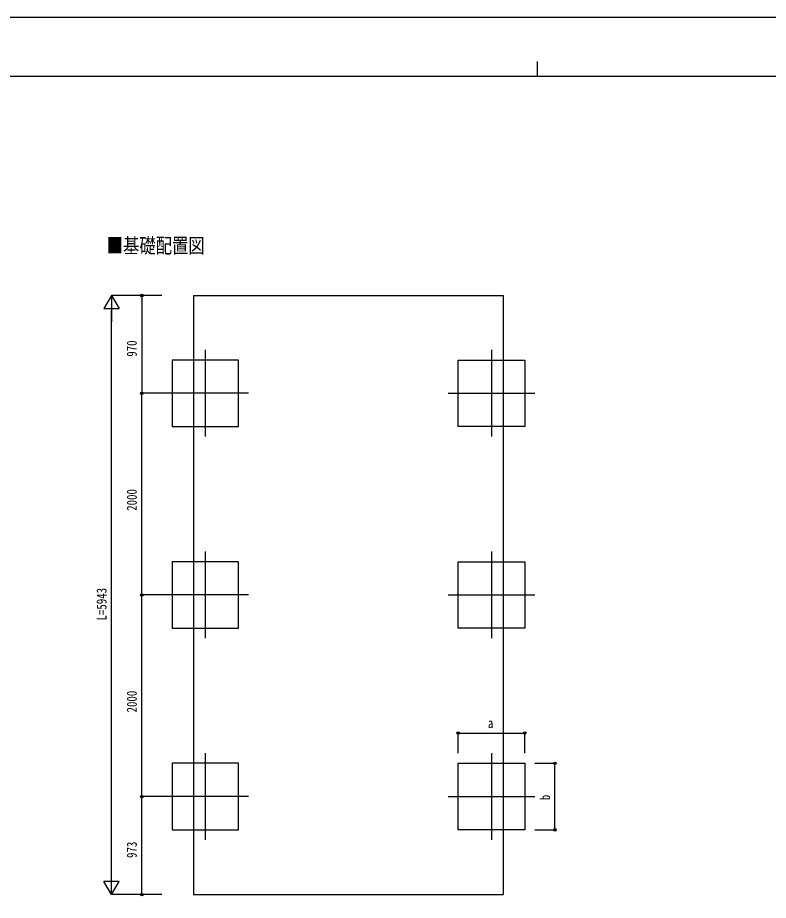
# Model space of a CAD drawing. Units: millimetres, scale not verified. Extents: x -12615 to 12615, y -8910 to 8910.
# Drawn here: x -5167 to 2280, y 155 to 8910 of the extents above; entities that cross this region are included whole.
import ezdxf
from ezdxf.enums import TextEntityAlignment as Align

# ---------------------------------------------------------------- set-up
doc = ezdxf.new("R2010")
doc.units = ezdxf.units.MM
doc.header["$LTSCALE"] = 40
for name, color, linetype in [('0-2_USER1', 3, 'Continuous'), ('0-3_YKK_12', 2, 'Continuous'), ('0-5_YKK_A1', 4, 'Continuous'), ('0-6_YKK_D', 6, 'Continuous'), ('0-7_YKK_ZWAK', 7, 'Continuous')]:
    doc.layers.add(name, color=color, linetype=linetype)
doc.styles.add('ＭＳ ゴシック', font='')
doc.styles.get('ＭＳ ゴシック').set_extended_font_data('MS Gothic')

msp = doc.modelspace()

# ---------------------------------------------------------------- linework, layer by layer
at = {"layer": '0-3_YKK_12'}
for p, q in [((-3305.86, 5614.23), (-3305.86, 4754.23)), ((-466.86, 5614.23), (-466.86, 4754.23)), ((-2875.86, 5184.23), (-3735.86, 5184.23)), ((-896.86, 5184.23), (-36.86, 5184.23)), ((-3305.86, 3614.23), (-3305.86, 2754.23)), ((-466.86, 3614.23), (-466.86, 2754.23)), ((-2875.86, 3184.23), (-3735.86, 3184.23)), ((-896.86, 3184.23), (-36.86, 3184.23)), ((-3305.86, 1614.23), (-3305.86, 754.23)), ((-466.86, 1614.23), (-466.86, 754.23)), ((-2875.86, 1184.23), (-3735.86, 1184.23)), ((-896.86, 1184.23), (-36.86, 1184.23))]:
    msp.add_line(p, q, dxfattribs=at)
at = {"layer": '0-5_YKK_A1'}
for p, q in [((-3421.36, 6153.94), (-3421.36, 211.43)), ((-3421.36, 211.43), (-351.36, 211.43))]:
    msp.add_line(p, q, dxfattribs=at)
msp.add_lwpolyline([(-3421.36, 6153.94), (-351.36, 6153.94), (-351.36, 211.43)], dxfattribs=at)
for points in [[(-2975.86, 4854.23), (-2975.86, 5514.23), (-3635.86, 5514.23), (-3635.86, 4854.23)], [(-796.86, 4854.23), (-796.86, 5514.23), (-136.86, 5514.23), (-136.86, 4854.23)], [(-2975.86, 2854.23), (-2975.86, 3514.23), (-3635.86, 3514.23), (-3635.86, 2854.23)], [(-796.86, 2854.23), (-796.86, 3514.23), (-136.86, 3514.23), (-136.86, 2854.23)], [(-2975.86, 854.23), (-2975.86, 1514.23), (-3635.86, 1514.23), (-3635.86, 854.23)], [(-796.86, 854.23), (-796.86, 1514.23), (-136.86, 1514.23), (-136.86, 854.23)]]:
    msp.add_lwpolyline(points, close=True, dxfattribs=at)
at = {"layer": '0-6_YKK_D'}
for p, q in [((-4235.86, 6153.94), (-4310.86, 6024.04)), ((-3735.86, 6153.94), (-4236.86, 6153.94)), ((-4235.86, 6153.94), (-4160.86, 6024.04)), ((-4235.86, 6153.94), (-4235.86, 5894.14)), ((-3735.86, 6153.94), (-3936.86, 6153.94)), ((-3935.86, 6153.94), (-3935.86, 5184.23)), ((-4310.86, 6024.04), (-4160.86, 6024.04)), ((-4235.86, 361.43), (-4235.86, 6003.94)), ((-3735.86, 5184.23), (-3936.86, 5184.23)), ((-3735.86, 5184.23), (-3936.86, 5184.23)), ((-3935.86, 3184.23), (-3935.86, 5184.23)), ((-3735.86, 3184.23), (-3936.86, 3184.23)), ((-3735.86, 3184.23), (-3936.86, 3184.23)), ((-3935.86, 1184.23), (-3935.86, 3184.23)), ((-796.86, 1614.23), (-796.86, 1815.23)), ((-796.86, 1814.23), (-136.86, 1814.23)), ((-136.86, 1614.23), (-136.86, 1815.23)), ((-36.86, 1514.23), (164.14, 1514.23)), ((163.14, 854.23), (163.14, 1514.23)), ((-3735.86, 1184.23), (-3936.86, 1184.23)), ((-3735.86, 1184.23), (-3936.86, 1184.23)), ((-3935.86, 211.43), (-3935.86, 1184.23)), ((-36.86, 854.23), (164.14, 854.23)), ((-4235.86, 211.43), (-4235.86, 471.24)), ((-4235.86, 211.43), (-4310.86, 341.33)), ((-4160.86, 341.33), (-4310.86, 341.33)), ((-4235.86, 211.43), (-4160.86, 341.33)), ((-3735.86, 211.43), (-4236.86, 211.43)), ((-3735.86, 211.43), (-3936.86, 211.43))]:
    msp.add_line(p, q, dxfattribs=at)
for centre in [(-3935.86, 6153.94), (-3935.86, 5184.23), (-3935.86, 5184.23), (-3935.86, 3184.23), (-3935.86, 3184.23), (-796.86, 1814.23), (-136.86, 1814.23), (163.14, 1514.23), (-3935.86, 1184.23), (-3935.86, 1184.23), (163.14, 854.23), (-3935.86, 211.43)]:
    msp.add_circle(centre, 12.75, dxfattribs=at)
at = {"layer": '0-7_YKK_ZWAK'}
for p, q in [((-14.94, 8475), (-14.94, 8325)), ((11685.06, 8325), (-11714.94, 8325))]:
    msp.add_line(p, q, dxfattribs=at)
msp.add_lwpolyline([(-12615, -8910), (12615, -8910), (12615, 8910), (-12615, 8910)], close=True, dxfattribs=at)

# ---------------------------------------------------------------- texts
at = {"layer": '0-2_USER1', "style": 'ＭＳ ゴシック', "width": 0.8}
msp.add_text('■基礎配置図', height=148.5, dxfattribs=at).set_placement((-4283.86, 6530.46), align=Align.BOTTOM_LEFT)
at = {"layer": '0-6_YKK_D', "style": 'ＭＳ ゴシック', "width": 0.8}
for s, p in [('970', (-3955.86, 5546.69)), ('2000', (-3955.86, 4018.63)), ('L=5943', (-4255.86, 2930.69)), ('2000', (-3955.86, 2018.63)), ('b', (143.14, 1148.23)), ('973', (-3955.86, 575.43))]:
    msp.add_text(s, height=98.97, rotation=90, dxfattribs=at).set_placement(p, align=Align.BOTTOM_LEFT)
msp.add_text('a', height=98.97, dxfattribs=at).set_placement((-502.86, 1834.23), align=Align.BOTTOM_LEFT)

doc.saveas('drawing.dxf')
